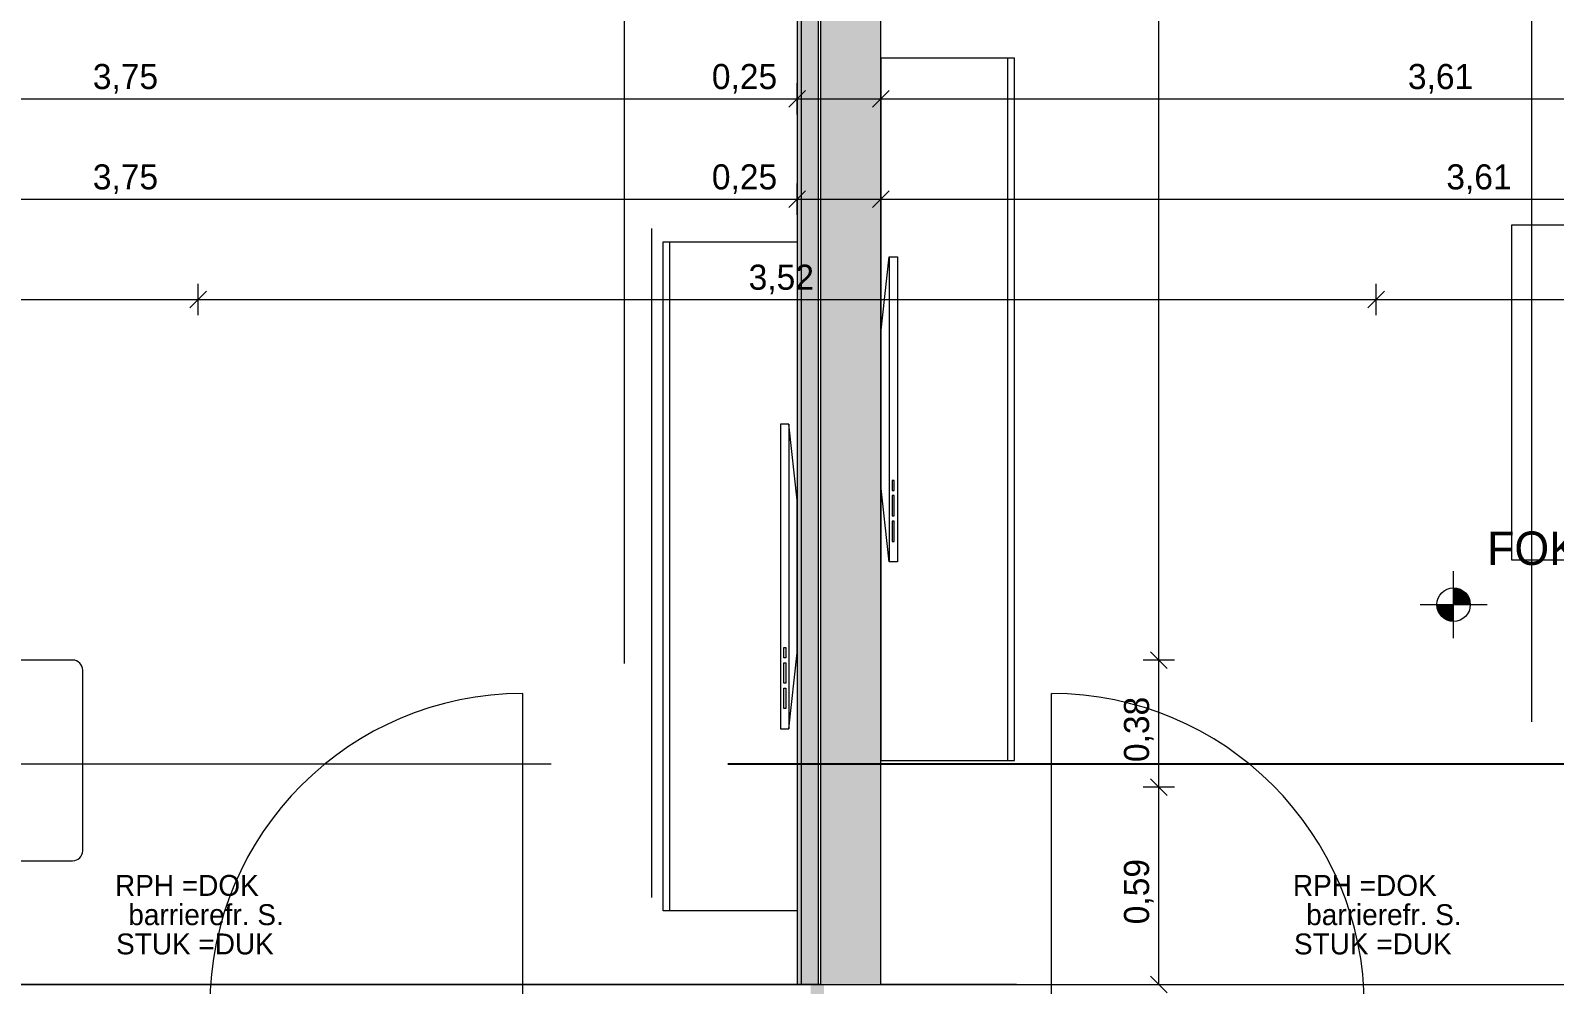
# Model space of a CAD drawing. Header units: metres. Extents: x -4 to 206, y -18 to 45.
# Drawn here: x 7.144 to 11.698, y -15.66 to -12.808 of the extents above; entities that cross this region are included whole.
import ezdxf

# ---------------------------------------------------------------- set-up
doc = ezdxf.new("R2010")
doc.units = ezdxf.units.M
doc.header["$MEASUREMENT"] = 0
doc.set_wipeout_variables(frame=1)
for name, pattern in [('Achse', [0.004, 0.002, -0.001, 0, -0.001]), ('Baufluchtlinie', [0.013, 0.008, -0.005]), ('Schnittlinie', [0.006, 0.003, -0.0015, 0, -0.0015]), ('Wipeout_Contour', [1, 0, -1])]:
    doc.linetypes.add(name, pattern=pattern)
for name, color, linetype in [('3._3.Stock PP STG1_1_000 Achsraster', 7, 'Continuous'), ('3._3.Stock PP STG1_1_110 Wand Aussen', 7, 'Continuous'), ('3._3.Stock PP STG1_1_120 Wand Innen tragend', 7, 'Continuous'), ('3._3.Stock PP STG1_1_140 Brüstung', 7, 'Continuous'), ('3._3.Stock PP STG1_1_220 Bodenaufbau', 7, 'Continuous'), ('3._3.Stock PP STG1_1_510 Möblierung', 7, 'Continuous'), ('3._3.Stock PP STG1_1_851 Marker Schnitt', 7, 'Continuous'), ('3._3.Stock PP STG1_1_950 Polierplan Bemaßung', 7, 'Continuous'), ('3._3.Stock PP STG1_1_Neubau_840 Baulinien', 7, 'Continuous')]:
    doc.layers.add(name, color=color, linetype=linetype)
doc.styles.add('ERSTELLTER_STIL_2', font='')
doc.styles.get('ERSTELLTER_STIL_2').set_extended_font_data('Eurostile')

msp = doc.modelspace()

# ---------------------------------------------------------------- hatches: boundary and pattern name
at = {"layer": '3._3.Stock PP STG1_1_120 Wand Innen tragend', "linetype": 'Continuous', "lineweight": 13, "true_color": 0xfb02fe}
msp.add_hatch(color=6, dxfattribs=at).paths.add_polyline_path([(9.435, -9.045), (9.435, -15.66), (9.4475, -15.66), (9.4475, -9.045)])
at = {"layer": '3._3.Stock PP STG1_1_120 Wand Innen tragend', "linetype": 'Continuous', "lineweight": 13, "true_color": 0xffaa00}
msp.add_hatch(color=40, dxfattribs=at).paths.add_polyline_path([(9.4475, -9.045), (9.4475, -15.66), (9.4975, -15.66), (9.4975, -9.045)])
at = {"layer": '3._3.Stock PP STG1_1_120 Wand Innen tragend', "linetype": 'Continuous', "lineweight": 13, "true_color": 0x3f7f02}
msp.add_hatch(color=76, dxfattribs=at).paths.add_polyline_path([(9.505, -9.045), (9.505, -15.66), (9.685, -15.66), (9.685, -9.045)])
at = {"layer": '3._3.Stock PP STG1_1_140 Brüstung', "linetype": 'Continuous', "lineweight": 13, "true_color": 0xb85600}
msp.add_hatch(color=32, dxfattribs=at).paths.add_polyline_path([(9.515, -15.66), (9.475, -15.66), (9.475, -15.84), (9.515, -15.84)])
at = {"layer": '3._3.Stock PP STG1_1_950 Polierplan Bemaßung', "linetype": 'Continuous', "lineweight": 0, "true_color": 0x000000}
for points in [[(11.3968, -14.5242), (11.4468, -14.5242), (11.4429, -14.5051), (11.4321, -14.4888), (11.4159, -14.478), (11.3968, -14.4742)], [(11.3968, -14.5242), (11.3468, -14.5242), (11.3506, -14.5433), (11.3614, -14.5596), (11.3776, -14.5704), (11.3968, -14.5742)]]:
    msp.add_hatch(color=18, dxfattribs=at).paths.add_polyline_path(points)

# ---------------------------------------------------------------- linework, layer by layer
at = {"layer": '3._3.Stock PP STG1_1_000 Achsraster', "color": 5, "linetype": 'Achse', "lineweight": 0, "ltscale": 1000}
for p, q in [((9, 3), (9, -18)), ((-1.5, -15), (21, -15))]:
    msp.add_line(p, q, dxfattribs=at)
at = {"layer": '3._3.Stock PP STG1_1_110 Wand Aussen', "color": 8, "linetype": 'Continuous', "lineweight": 0, "ltscale": 1000}
for p, q in [((8.615, -15.725), (8.615, -14.79)), ((10.195, -15.725), (10.195, -14.79))]:
    msp.add_line(p, q, dxfattribs=at)
at = {"layer": '3._3.Stock PP STG1_1_110 Wand Aussen', "color": 7, "linetype": 'Continuous', "lineweight": 13, "ltscale": 1000}
for p, q in [((8.72, -15.66), (6.57, -15.66)), ((10.09, -15.66), (12.24, -15.66))]:
    msp.add_line(p, q, dxfattribs=at)
at = {"layer": '3._3.Stock PP STG1_1_110 Wand Aussen', "color": 7, "linetype": 'Continuous', "lineweight": 18, "ltscale": 1000, "flags": 128}
for points in [[(9.505, -15.66), (8.72, -15.66)], [(10.09, -15.66), (9.685, -15.66)]]:
    msp.add_lwpolyline(points, dxfattribs=at)
at = {"layer": '3._3.Stock PP STG1_1_110 Wand Aussen', "color": 8, "linetype": 'Continuous', "lineweight": 0, "ltscale": 1000}
for centre, start, end in [((8.615, -15.725), 90, 180), ((10.195, -15.725), 0, 90)]:
    msp.add_arc(centre, 0.935, start, end, dxfattribs=at)
at = {"layer": '3._3.Stock PP STG1_1_110 Wand Aussen', "color": 7, "linetype": 'Continuous', "lineweight": 13, "ltscale": 1000}
for p in [(8.72, -15.66), (10.09, -15.66)]:
    msp.add_point(p, dxfattribs=at)
at = {"layer": '3._3.Stock PP STG1_1_120 Wand Innen tragend', "color": 7, "linetype": 'Continuous', "lineweight": 13, "ltscale": 1000}
for p, q in [((9.4475, -9.045), (9.4475, -15.66)), ((9.4975, -9.045), (9.4975, -15.66))]:
    msp.add_line(p, q, dxfattribs=at)
at = {"layer": '3._3.Stock PP STG1_1_120 Wand Innen tragend', "color": 7, "linetype": 'Continuous', "lineweight": 18, "ltscale": 1000}
msp.add_line((9.505, -9.045), (9.505, -15.66), dxfattribs=at)
at = {"layer": '3._3.Stock PP STG1_1_120 Wand Innen tragend', "color": 7, "linetype": 'Continuous', "lineweight": 13, "ltscale": 1000, "flags": 128}
for points in [[(9.435, -9.045), (9.435, -15.66)], [(9.435, -15.66), (9.4475, -15.66)], [(9.4475, -15.66), (9.4975, -15.66)], [(9.4975, -15.66), (9.505, -15.66)]]:
    msp.add_lwpolyline(points, dxfattribs=at)
at = {"layer": '3._3.Stock PP STG1_1_120 Wand Innen tragend', "color": 7, "linetype": 'Continuous', "lineweight": 18, "ltscale": 1000, "flags": 128}
msp.add_lwpolyline([(9.685, -15.66), (9.685, -9.045)], dxfattribs=at)
at = {"layer": '3._3.Stock PP STG1_1_220 Bodenaufbau', "color": 7, "linetype": 'Continuous', "lineweight": 13, "ltscale": 1000, "true_color": 0xf4f4f4, "flags": 128}
msp.add_lwpolyline([(3.445, -0.31), (0.3111, -0.31), (0.3639, -14.69), (5.685, -14.69), (5.685, -15.66), (13.295, -15.66), (13.295, -14.69), (18.6261, -14.69), (18.674, -0.31), (15.505, -0.31), (15.505, -0.71), (12.78, -0.71), (12.78, 0.49), (6.2, 0.49), (6.2, -0.71), (3.445, -0.71)], close=True, dxfattribs=at)
at = {"layer": '3._3.Stock PP STG1_1_510 Möblierung', "color": 8, "linetype": 'Continuous', "lineweight": 13, "ltscale": 1000, "true_color": 0x7e7f7f}
for p, q in [((10.065, -14.99), (10.065, -12.89)), ((9.055, -15.44), (9.055, -13.44)), ((9.71, -13.4842), (9.71, -14.3958)), ((9.41, -13.9842), (9.41, -14.8958)), ((9.725, -14.1527), (9.7188, -14.1527)), ((9.7188, -14.1527), (9.7188, -14.1831)), ((9.725, -14.1831), (9.725, -14.1527)), ((9.7188, -14.1831), (9.725, -14.1831)), ((9.725, -14.1983), (9.7188, -14.1983)), ((9.7188, -14.1983), (9.7188, -14.2591)), ((9.725, -14.2591), (9.725, -14.1983)), ((9.7188, -14.2591), (9.725, -14.2591)), ((9.725, -14.2742), (9.7188, -14.2742)), ((9.7188, -14.2742), (9.7188, -14.335)), ((9.725, -14.335), (9.725, -14.2742)), ((9.7188, -14.335), (9.725, -14.335)), ((9.395, -14.6831), (9.395, -14.6527)), ((9.395, -14.6527), (9.4012, -14.6527)), ((9.4012, -14.6527), (9.4012, -14.6831)), ((7.27, -14.69), (6.13, -14.69)), ((9.4012, -14.6831), (9.395, -14.6831)), ((9.395, -14.7591), (9.395, -14.6983)), ((9.395, -14.6983), (9.4012, -14.6983)), ((9.4012, -14.6983), (9.4012, -14.7591)), ((7.3, -15.26), (7.3, -14.72)), ((9.4012, -14.7591), (9.395, -14.7591)), ((9.395, -14.835), (9.395, -14.7742)), ((9.395, -14.7742), (9.4012, -14.7742)), ((9.4012, -14.7742), (9.4012, -14.835)), ((9.4012, -14.835), (9.395, -14.835)), ((6.13, -15.29), (7.27, -15.29))]:
    msp.add_line(p, q, dxfattribs=at)
at = {"layer": '3._3.Stock PP STG1_1_510 Möblierung', "color": 8, "linetype": 'Continuous', "lineweight": 13, "ltscale": 1000, "true_color": 0x7e7f7f, "flags": 128}
for points in [[(10.085, -14.99), (10.085, -12.89), (9.685, -12.89), (9.685, -14.99)], [(9.035, -15.44), (9.035, -13.44), (9.435, -13.44), (9.435, -15.44)], [(9.735, -13.4842), (9.735, -14.3958), (9.71, -14.3958), (9.685, -14.1679), (9.685, -13.7121), (9.71, -13.4842)], [(9.385, -13.9842), (9.385, -14.8958), (9.41, -14.8958), (9.435, -14.6679), (9.435, -14.2121), (9.41, -13.9842)]]:
    msp.add_lwpolyline(points, close=True, dxfattribs=at)
at = {"layer": '3._3.Stock PP STG1_1_510 Möblierung', "color": 8, "linetype": 'Continuous', "lineweight": 13, "ltscale": 1000, "true_color": 0x7e7f7f}
for centre, start, end in [((7.27, -14.72), 0, 90), ((7.27, -15.26), 270, 0)]:
    msp.add_arc(centre, 0.03, start, end, dxfattribs=at)
at = {"layer": '3._3.Stock PP STG1_1_851 Marker Schnitt', "color": 7, "linetype": 'Schnittlinie', "lineweight": 13, "ltscale": 1000}
msp.add_line((8.9179, -11.7), (8.9179, -18), dxfattribs=at)
at = {"layer": '3._3.Stock PP STG1_1_950 Polierplan Bemaßung', "color": 7, "linetype": 'Continuous', "lineweight": 13, "ltscale": 1000}
for p, q in [((10.5156, -14.69), (10.5156, -9.045)), ((9.435, -13.0586), (9.435, -12.9648)), ((9.685, -13.0586), (9.685, -12.9648)), ((5.685, -13.0117), (9.435, -13.0117)), ((9.46, -12.9867), (9.41, -13.0367)), ((9.435, -13.0117), (9.685, -13.0117)), ((9.71, -12.9867), (9.66, -13.0367)), ((9.685, -13.0117), (13.295, -13.0117)), ((9.46, -13.2867), (9.41, -13.3367)), ((9.435, -13.3586), (9.435, -13.2648)), ((9.71, -13.2867), (9.66, -13.3367)), ((9.685, -13.3586), (9.685, -13.2648)), ((5.685, -13.3117), (9.435, -13.3117)), ((9.435, -13.3117), (9.685, -13.3117)), ((9.685, -13.3117), (13.295, -13.3117)), ((7.645, -13.6586), (7.645, -13.5648)), ((11.165, -13.6586), (11.165, -13.5648)), ((5.375, -13.6117), (7.645, -13.6117)), ((7.67, -13.5867), (7.62, -13.6367)), ((7.645, -13.6117), (11.165, -13.6117)), ((11.19, -13.5867), (11.14, -13.6367)), ((11.165, -13.6117), (13.605, -13.6117)), ((11.3968, -14.6242), (11.3968, -14.4242)), ((11.2968, -14.5242), (11.4968, -14.5242)), ((10.4906, -14.665), (10.5406, -14.715)), ((10.5624, -14.69), (10.4687, -14.69)), ((10.5156, -15.07), (10.5156, -14.69)), ((10.5624, -15.07), (10.4687, -15.07)), ((10.4906, -15.045), (10.5406, -15.095)), ((10.5156, -15.66), (10.5156, -15.07)), ((10.4906, -15.635), (10.5406, -15.685))]:
    msp.add_line(p, q, dxfattribs=at)
msp.add_circle((11.3968, -14.5242), 0.05, dxfattribs=at)
at = {"layer": '3._3.Stock PP STG1_1_Neubau_840 Baulinien', "color": 1, "linetype": 'Baufluchtlinie', "lineweight": 25, "ltscale": 1000, "true_color": 0xfb0106, "flags": 128}
msp.add_lwpolyline([(-3.7725, -14.9786), (0, -15), (18.9876, -15.0005), (23.9775, -15.0046)], dxfattribs=at)

# ---------------------------------------------------------------- texts
at = {"layer": '3._3.Stock PP STG1_1_110 Wand Aussen', "color": 7, "linetype": 'Continuous', "lineweight": 13, "char_height": 0.0625, "attachment_point": 9, "style": 'ERSTELLTER_STIL_2'}
for s, insert in [('\\A1;{\\pqr;\\pt0;\\fEurostile|b0|i0|c0|p0;\\W1.000000;RPH =DOK}', (7.8262, -15.3958)), ('\\A1;{\\pqr;\\pt0;\\fEurostile|b0|i0|c0|p0;\\W1.000000;RPH =DOK}', (11.3462, -15.3958)), ('\\A1;{\\pqr;\\pt0;\\fEurostile|b0|i0|c0|p0;\\W1.000000;barrierefr. S. }', (7.9008, -15.4833)), ('\\A1;{\\pqr;\\pt0;\\fEurostile|b0|i0|c0|p0;\\W1.000000;barrierefr. S. }', (11.4208, -15.4833)), ('\\A1;{\\pqr;\\pt0;\\fEurostile|b0|i0|c0|p0;\\W1.000000;STUK =DUK}', (7.8712, -15.5708)), ('\\A1;{\\pqr;\\pt0;\\fEurostile|b0|i0|c0|p0;\\W1.000000;STUK =DUK}', (11.3911, -15.5708))]:
    msp.add_mtext(s, dxfattribs=dict(at, insert=insert))
at = {"layer": '3._3.Stock PP STG1_1_950 Polierplan Bemaßung', "color": 7, "linetype": 'Continuous', "lineweight": 13, "char_height": 0.075, "width": 0.22978, "attachment_point": 7, "style": 'ERSTELLTER_STIL_2'}
for s, insert in [('\\A1;{\\pql;\\fEurostile|b0|i0|c0|p0;\\W1.000000;3,75}', (7.3302, -12.9967)), ('\\A1;{\\pql;\\fEurostile|b0|i0|c0|p0;\\W1.000000;0,25}', (9.1802, -12.9967)), ('\\A1;{\\pql;\\fEurostile|b0|i0|c0|p0;\\W1.000000;3,61}', (11.2602, -12.9967)), ('\\A1;{\\pql;\\fEurostile|b0|i0|c0|p0;\\W1.000000;3,75}', (7.3302, -13.2967)), ('\\A1;{\\pql;\\fEurostile|b0|i0|c0|p0;\\W1.000000;0,25}', (9.1802, -13.2967)), ('\\A1;{\\pql;\\fEurostile|b0|i0|c0|p0;\\W1.000000;3,61}', (11.3751, -13.2967)), ('\\A1;{\\pql;\\fEurostile|b0|i0|c0|p0;\\W1.000000;3,52}', (9.2901, -13.5967))]:
    msp.add_mtext(s, dxfattribs=dict(at, insert=insert))
at = {"layer": '3._3.Stock PP STG1_1_950 Polierplan Bemaßung', "color": 7, "linetype": 'Continuous', "lineweight": 13, "char_height": 0.075, "width": 0.22978, "attachment_point": 7, "rotation": 90, "style": 'ERSTELLTER_STIL_2'}
for s, insert in [('\\A1;{\\pql;\\fEurostile|b0|i0|c0|p0;\\W1.000000;0,38}', (10.5006, -14.9949)), ('\\A1;{\\pql;\\fEurostile|b0|i0|c0|p0;\\W1.000000;0,59}', (10.5006, -15.4799))]:
    msp.add_mtext(s, dxfattribs=dict(at, insert=insert))

# ---------------------------------------------------------------- next in the draw order: wipeouts: each hides what was drawn before it
at = {"color": 254, "linetype": 'Wipeout_Contour', "lineweight": 0, "ltscale": 74.567219}
msp.add_wipeout([(11.4753, -14.4456), (12.2184, -14.4456), (12.2184, -14.3028), (11.4753, -14.3028)], dxfattribs=at).dxf.layer = '3._3.Stock PP STG1_1_950 Polierplan Bemaßung'

# ---------------------------------------------------------------- next in the draw order: linework, layer by layer
at = {"layer": '3._3.Stock PP STG1_1_510 Möblierung', "color": 8, "linetype": 'Continuous', "lineweight": 13, "ltscale": 1000, "true_color": 0x7e7f7f, "flags": 128}
msp.add_lwpolyline([(12.17, -14.39), (12.17, -13.39), (11.57, -13.39), (11.57, -14.39)], close=True, dxfattribs=at)
at = {"layer": '3._3.Stock PP STG1_1_851 Marker Schnitt', "color": 7, "linetype": 'Schnittlinie', "lineweight": 13, "ltscale": 1000}
msp.add_line((11.63, -5.7741), (11.63, -18), dxfattribs=at)

# ---------------------------------------------------------------- next in the draw order: texts
at = {"layer": '3._3.Stock PP STG1_1_950 Polierplan Bemaßung', "color": 7, "linetype": 'Continuous', "lineweight": 13, "insert": (11.4968, -14.4242), "char_height": 0.1, "width": 0.700196, "attachment_point": 7, "style": 'ERSTELLTER_STIL_2'}
msp.add_mtext('\\A1;{\\pql;\\fEurostile|b0|i0|c0|p0;\\W1.000000;FOK +8,79}', dxfattribs=at)

doc.saveas('drawing.dxf')
